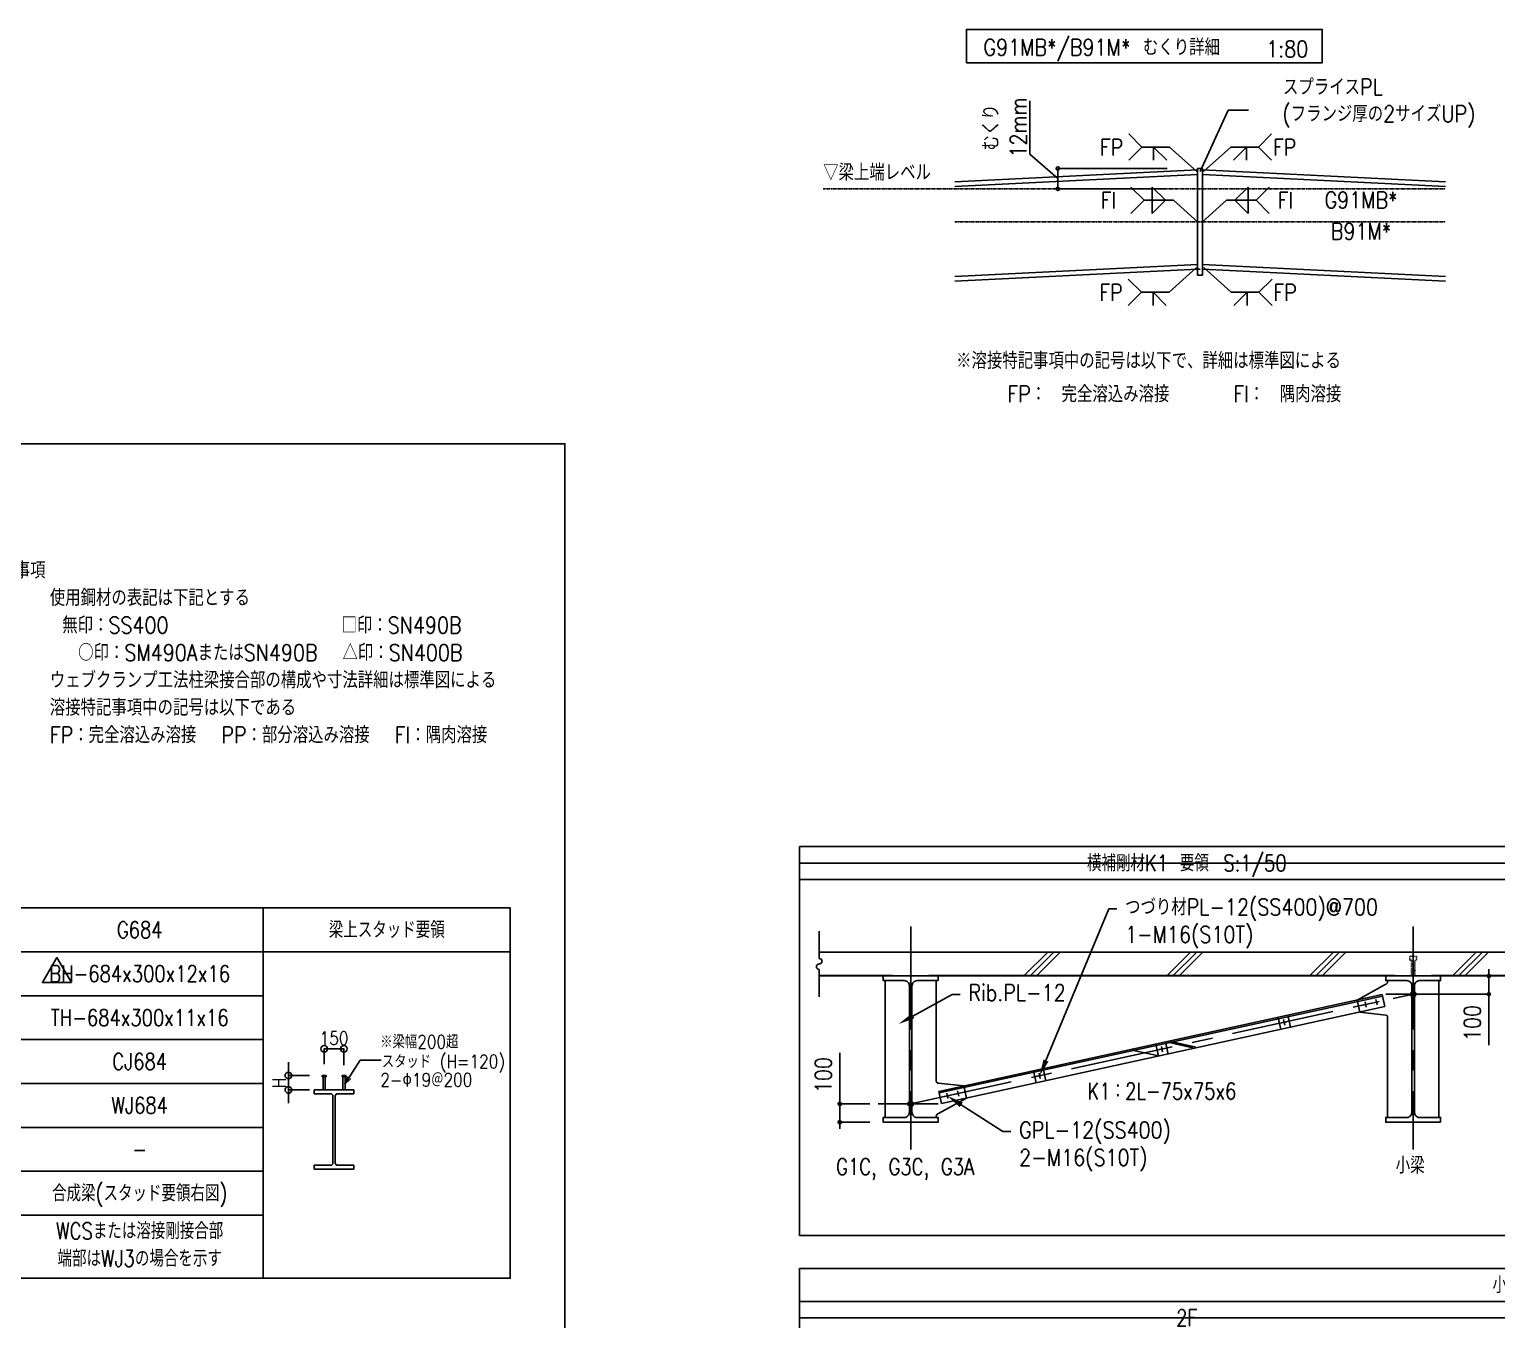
# Model space of a CAD drawing. Extents: x -668440 to 1010955, y -1678500 to 210463.
# Drawn here: x -154278 to -65177, y -600807 to -522425 of the extents above; entities that cross this region are included whole.
import ezdxf
from ezdxf import colors
from ezdxf.entities.mleader import LeaderData, LeaderLine
from ezdxf.enums import TextEntityAlignment as Align
from ezdxf.math import Vec2, Vec3

# ---------------------------------------------------------------- set-up
doc = ezdxf.new("R2010")
doc.units = 0
doc.header["$MEASUREMENT"] = 0
for name, pattern in [('CENTER', [2, 1.25, -0.25, 0.25, -0.25]), ('DASHED2', [0.375, 0.25, -0.125]), ('DOT', [1.6, 0.4, -0.8, 0.4])]:
    doc.linetypes.add(name, pattern=pattern)
doc.layers.get('0').update_dxf_attribs({"color": 3, "linetype": 'CONTINUOUS'})
doc.layers.get('Defpoints').update_dxf_attribs({"color": 251, "linetype": 'CONTINUOUS'})
doc.layers.add('00_ADDL', color=253, linetype='CONTINUOUS', plot=False)
for name, color, linetype in [('RC床', 7, 'CONTINUOUS'), ('Sプレート', 1, 'CONTINUOUS'), ('Sプレート文字', 1, 'CONTINUOUS'), ('Sボルト', 2, 'CONTINUOUS'), ('S二次部材', 6, 'CONTINUOUS'), ('S二次部材文字', 6, 'CONTINUOUS'), ('S大梁', 4, 'CONTINUOUS'), ('S大梁文字', 4, 'CONTINUOUS'), ('s小梁', 7, 'CONTINUOUS'), ('s小梁文字', 7, 'CONTINUOUS'), ('寸法', 3, 'CONTINUOUS'), ('注記', 3, 'CONTINUOUS'), ('罫線', 7, 'CONTINUOUS'), ('通り芯', 3, 'CENTER')]:
    doc.layers.add(name, color=color, linetype=linetype)
doc.styles.add('DRACAD', font='txt', dxfattribs={"width": 0.85, "bigfont": 'extfont2'})
doc.dimstyles.new('MYDIM', dxfattribs={"dimtxt": 120, "dimasz": 20, "dimexe": 1.25, "dimexo": 50, "dimgap": 50, "dimtad": 1, "dimdec": 4, "dimdsep": 46, "dimtxsty": 'DRACAD', "dimblk": 'ORIGIN', "dimcen": 2.5, "dimadec": 0, "dimazin": 0, "dimtfac": 1, "dimtdec": 4, "dimtmove": 0, "dimatfit": 3, "dimfxl": 1, "dimtolj": 1, "dimtzin": 0, "dimarcsym": 0})

# ---------------------------------------------------------------- blocks, each defined once
blk = doc.blocks.new('_ORIGIN')
at = {"color": 0, "linetype": 'ByBlock', "lineweight": -2}
blk.add_line((0, 0), (-1, 0), dxfattribs=at)
blk.add_circle((0, 0), 0.5, dxfattribs=at)
blk = doc.blocks.new('*D10488')
at = {"layer": 'Defpoints', "color": 0}
for p in [(75, 912), (-75, 746), (75, 739)]:
    blk.add_point(p, dxfattribs=at)
at = {"layer": '寸法', "color": 0, "lineweight": -2}
for p, q in [((-75, 796), (-75, 914)), ((-25, 912), (25, 912)), ((75, 789), (75, 914))]:
    blk.add_line(p, q, dxfattribs=at)
at = {"layer": '寸法', "color": 0, "linetype": 'ByBlock', "lineweight": -2, "xscale": 50, "yscale": 50, "zscale": 50, "rotation": 180}
blk.add_blockref('_ORIGIN', (-75, 912), dxfattribs=at)
at = {"layer": '寸法', "color": 0, "linetype": 'ByBlock', "lineweight": -2, "xscale": 50, "yscale": 50, "zscale": 50}
blk.add_blockref('_ORIGIN', (75, 912), dxfattribs=at)
at = {"layer": '寸法', "color": 0, "insert": (0, 994), "char_height": 100, "attachment_point": 5, "style": 'DRACAD'}
blk.add_mtext('\\A1;150', dxfattribs=at)
blk = doc.blocks.new('*D10489')
at = {"layer": 'Defpoints', "color": 0}
for p in [(-137, 710), (-347, 600), (-137, 600)]:
    blk.add_point(p, dxfattribs=at)
at = {"layer": '寸法', "color": 0, "lineweight": -2}
for p, q in [((-347, 760), (-347, 810)), ((-187, 710), (-348, 710)), ((-347, 710), (-347, 600)), ((-187, 600), (-348, 600)), ((-347, 550), (-347, 500))]:
    blk.add_line(p, q, dxfattribs=at)
at = {"layer": '寸法', "color": 0, "linetype": 'ByBlock', "lineweight": -2, "xscale": 50, "yscale": 50, "zscale": 50}
for p, rotation in [((-347, 710), 269.9999999999999), ((-347, 600), 89.99999999999991)]:
    blk.add_blockref('_ORIGIN', p, dxfattribs=dict(at, rotation=rotation))
at = {"layer": '寸法', "color": 0, "insert": (-417, 655), "char_height": 100, "attachment_point": 5, "rotation": 90, "style": 'DRACAD'}
blk.add_mtext('\\A1;H', dxfattribs=at)
blk = doc.blocks.new('*D10459')
at = {"color": 0, "lineweight": -2}
for p, q in [((1926, -2172), (1926, -3789)), ((1926, -3789), (2770, -4534)), ((6094, -4223), (2770, -4223)), ((2770, -4323), (2770, -4745)), ((6094, -4845), (2770, -4845))]:
    blk.add_line(p, q, dxfattribs=at)
at = {"layer": 'Defpoints', "color": 0}
for p in [(7094, -4223), (2770, -4845), (7094, -4845)]:
    blk.add_point(p, dxfattribs=at)
at = {"color": 0, "linetype": 'ByBlock', "lineweight": -2, "xscale": 100, "yscale": 100, "zscale": 100}
for p, rotation in [((2770, -4223), 90), ((2770, -4845), 270)]:
    blk.add_blockref('_ORIGIN', p, dxfattribs=dict(at, rotation=rotation))
at = {"color": 0, "insert": (1159, -2981), "char_height": 500, "attachment_point": 5, "rotation": 90, "style": 'DRACAD'}
blk.add_mtext('\\A1;むくり\\P12mm', dxfattribs=at)
blk = doc.blocks.new('*D10560')
at = {"layer": 'Defpoints', "color": 0}
for p in [(54517, -1633141.9), (54419.8, -1633253.1), (54525, -1633253.1)]:
    blk.add_point(p, dxfattribs=at)
at = {"layer": '寸法', "color": 0, "lineweight": -2}
for p, q in [((54525, -1633121.9), (54525, -1633101.9)), ((54525, -1633141.9), (54525, -1633253.1)), ((54567, -1633141.9), (54526.2, -1633141.9)), ((54469.8, -1633253.1), (54526.2, -1633253.1)), ((54525, -1633273.1), (54525, -1633563.1))]:
    blk.add_line(p, q, dxfattribs=at)
at = {"layer": '寸法', "color": 0, "linetype": 'ByBlock', "lineweight": -2, "xscale": 20, "yscale": 20, "zscale": 20}
for p, rotation in [((54525, -1633141.9), 270), ((54525, -1633253.1), 90)]:
    blk.add_blockref('_ORIGIN', p, dxfattribs=dict(at, rotation=rotation))
at = {"layer": '寸法', "color": 0, "insert": (54425, -1633428.1), "char_height": 100, "attachment_point": 5, "rotation": 90, "style": 'DRACAD'}
blk.add_mtext('\\A1;100', dxfattribs=at)
blk = doc.blocks.new('*D10561')
at = {"layer": 'Defpoints', "color": 0}
for p in [(50583.6, -1633919.7), (50817, -1633919.7), (50817, -1634030.8)]:
    blk.add_point(p, dxfattribs=at)
at = {"layer": '寸法', "color": 0, "lineweight": -2}
for p, q in [((50583.6, -1633899.7), (50583.6, -1633609.7)), ((50767, -1633919.7), (50582.4, -1633919.7)), ((50583.6, -1634030.8), (50583.6, -1633919.7)), ((50767, -1634030.8), (50582.4, -1634030.8)), ((50583.6, -1634050.8), (50583.6, -1634070.8))]:
    blk.add_line(p, q, dxfattribs=at)
at = {"layer": '寸法', "color": 0, "linetype": 'ByBlock', "lineweight": -2, "xscale": 20, "yscale": 20, "zscale": 20}
for p, rotation in [((50583.6, -1633919.7), 270), ((50583.6, -1634030.8), 90)]:
    blk.add_blockref('_ORIGIN', p, dxfattribs=dict(at, rotation=rotation))
at = {"layer": '寸法', "color": 0, "insert": (50483.6, -1633744.7), "char_height": 100, "attachment_point": 5, "rotation": 90, "style": 'DRACAD'}
blk.add_mtext('\\A1;100', dxfattribs=at)
blk = doc.blocks.new('剛大梁スタッド梁幅200超')
at = {"layer": 'S二次部材'}
for p, q in [((-87.76795, 709.99598), (-89.5, 708.99598)), ((-89.5, 708.99598), (-89.5, 700.99598)), ((-89.5, 700.99598), (-87.76795, 699.99598)), ((-62.23206, 709.99598), (-87.76795, 709.99598)), ((-87.76795, 699.99598), (-62.23206, 699.99598)), ((-83, 600), (-83, 696.99598)), ((-67, 600), (-67, 696.99598)), ((-60.5, 708.99598), (-62.23206, 709.99598)), ((-62.23206, 699.99598), (-60.5, 700.99598)), ((-60.5, 700.99598), (-60.5, 708.99598)), ((60.5, 708.99598), (62.23205, 709.99598)), ((60.5, 700.99598), (60.5, 708.99598)), ((62.23205, 699.99598), (60.5, 700.99598)), ((62.23205, 709.99598), (87.76794, 709.99598)), ((87.76794, 699.99598), (62.23205, 699.99598)), ((67, 600), (67, 696.99598)), ((83, 600), (83, 696.99598)), ((87.76794, 709.99598), (89.5, 708.99598)), ((89.5, 700.99598), (87.76794, 699.99598)), ((89.5, 708.99598), (89.5, 700.99598))]:
    blk.add_line(p, q, dxfattribs=at)
for centre, start, end in [((-86, 696.99598), 0, 90), ((-64, 696.99598), 90, 180), ((64, 696.99598), 0, 90), ((86, 696.99598), 90, 180)]:
    blk.add_arc(centre, 3, start, end, dxfattribs=at)
at = {"layer": 'S二次部材文字'}
for p, q in [((82.66171, 644.26407), (198.72016, 827.22883)), ((198.72016, 827.22883), (356.63736, 827.20586)), ((82.66171, 644.26407), (101.2245, 703.54215)), ((82.66171, 644.26407), (128.3766, 686.319))]:
    blk.add_line(p, q, dxfattribs=at)
at = {"layer": 'S大梁'}
blk.add_lwpolyline([(-150, 600), (-150, 572), (-27, 572, -0.4142135624), (-9, 554), (-9, 46, -0.4142135624), (-27, 28), (-150, 28), (-150, 0), (150, 0), (150, 28), (27, 28, -0.4142135624), (9, 46), (9, 554, -0.4142135624), (27, 572), (150, 572), (150, 600)], format="xyb", close=True, dxfattribs=at)
at = {"layer": 'S二次部材文字', "char_height": 100, "attachment_point": 1, "style": 'DRACAD'}
for s, insert, width in [('スタッド', (362.63736, 866.20586), 399.240375), ('(H=120)', (802.04361, 866.20586), 514.683375)]:
    blk.add_mtext(s, dxfattribs=dict(at, insert=insert, width=width))
at = {"layer": '注記', "char_height": 100, "attachment_point": 1, "style": 'DRACAD'}
for s, insert in [('※梁幅200超', (350.84396, 1016.05215)), ('2-Φ19＠200', (350.84396, 726.51078))]:
    blk.add_mtext(s, dxfattribs=dict(at, insert=insert))
at = {"layer": '寸法'}
dim = blk.add_linear_dim(base=(75, 912.29962), p1=(-75, 745.98158), p2=(75, 738.85045), dimstyle='MYDIM', override={"dimtxt": 100, "dimasz": 50, "dimexo": 50, "dimgap": 20, "dimtad": 1, "dimjust": 0, "dimtmove": 2}, dxfattribs=at)
dim.commit()
dim.dimension.update_dxf_attribs({"geometry": '*D10488', "text_midpoint": (0, 993.54962)})
dim = blk.add_linear_dim(base=(-347.10551, 600), p1=(-137.10551, 709.99598), p2=(-137.10551, 600), angle=90, text='H', dimstyle='MYDIM', override={"dimtxt": 100, "dimasz": 50, "dimexo": 50, "dimgap": 20, "dimtad": 1, "dimjust": 0, "dimtmove": 2}, dxfattribs=at)
dim.commit()
dim.dimension.update_dxf_attribs({"geometry": '*D10489', "text_midpoint": (-417.10551, 654.99799)})
blk = doc.blocks.new('梁リスト')
for p, q in [((-244414.54184, -323064.78105), (-154414.54184, -323064.78105)), ((-154414.54184, -323064.78105, 5783.885), (-154414.54184, -342898.11439, 5783.885)), ((-244414.54184, -325731.44772), (-154414.54184, -325731.44772)), ((-239414.54184, -328398.11439), (-154414.54184, -328398.11439, 14046.57786)), ((-239414.54184, -331064.78105), (-154414.54184, -331064.78105)), ((-237081.12164, -333731.44772), (-154414.54184, -333731.44772)), ((-237081.12164, -336398.11439), (-154414.54184, -336398.11439)), ((-244414.54184, -339064.78105), (-154414.54184, -339064.78105)), ((-184414.54184, -341731.44772), (-154414.54184, -341731.44772)), ((-184414.54184, -345564.78105), (-154414.54184, -345564.78105))]:
    blk.add_line(p, q)
for points in [[(-154414.54184, -345564.78105), (-139414.54184, -345564.78105), (-139414.54184, -323064.78105), (-154414.54184, -323064.78105)], [(-154414.54184, -323064.78105), (-139414.54184, -323064.78105), (-139414.54184, -325731.44772), (-154414.54184, -325731.44772)], [(-166061.60962, -327603.2199), (-166940.51472, -326080.9116), (-167819.41983, -327603.2199)]]:
    blk.add_lwpolyline(points, close=True)
at = {"layer": '00_ADDL'}
blk.add_lwpolyline([(-246000, -294873.71862), (-136094.25075, -294873.71862), (-136094.25075, -427373.71862), (-246000, -427373.71862)], close=True, dxfattribs=at)
at = {"xscale": 8, "yscale": 8, "zscale": 8}
blk.add_blockref('剛大梁スタッド梁幅200超', (-150112.94493, -338926.62002), dxfattribs=at)
at = {"style": 'DRACAD', "width": 0.8}
for s, p in [('G684', (-161914.54184, -324398.11439)), ('梁上スタッド要領', (-146914.54184, -324398.11439)), ('BH-684x300x12x16', (-161914.54184, -327064.78105, 40487.195)), ('TH-684x300x11x16', (-161914.54184, -329731.44772, 46271.08)), ('CJ684', (-161914.54184, -332398.11439, 40487.195)), ('WJ684', (-161914.54184, -335064.78105, 40487.195)), ('-', (-161914.54184, -337731.44772, 34703.31)), ('合成梁(スタッド要領右図)', (-161914.54184, -340398.11439, 34703.31)), ('WCSまたは溶接剛接合部', (-161914.54184, -342685.70129)), ('端部はWJ3の場合を示す', (-161914.54184, -344359.09477))]:
    blk.add_text(s, height=1000, dxfattribs=at).set_placement(p, align=Align.MIDDLE_CENTER)
at = {"layer": '注記', "insert": (-171374.39687, -302058.59807), "char_height": 1000, "attachment_point": 1, "style": 'DRACAD'}
blk.add_mtext('共通事項\\P\\pxi-3,l4t4;1.^I使用鋼材の表記は下記とする\\P^I 無印：SS400   \u3000\u3000\u3000\u3000\u3000\u3000\u3000\u3000 □印：SN490B  \\P     \u3000○印：SM490AまたはSN490B  △印：SN400B\\P2.^Iウェブクランプ工法柱梁接合部の構成や寸法詳細は標準図による\\P3.^I溶接特記事項中の記号は以下である\\P^IFP：完全溶込み溶接  PP：部分溶込み溶接  FI：隅肉溶接\\P\\pi*,l*,t;', dxfattribs=at)
blk = doc.blocks.new('むくり要領')
for p, q in [((4924.50584, -3176.22495), (5324.50584, -3576.22495)), ((9263.01784, -3176.22495), (8863.01784, -3576.22495)), ((4924.50584, -3976.22495), (5324.50584, -3576.22495)), ((5680.95327, -3976.22495), (5680.95327, -3576.22495)), ((5680.95327, -3976.22495), (5680.95327, -3576.22495)), ((5680.95327, -3576.22495), (6080.95327, -3976.22495)), ((8506.57042, -3576.22495), (8106.57042, -3976.22495)), ((8506.57042, -3976.22495), (8506.57042, -3576.22495)), ((8506.57042, -3976.22495), (8506.57042, -3576.22495)), ((9263.01784, -3976.22495), (8863.01784, -3576.22495)), ((-351.42615, -4630.35856), (7018.76184, -4270.58512)), ((-351.42615, -4773.67537), (7018.76184, -4410.58624)), ((7018.76184, -7465.85174), (7018.76184, -4223.25065)), ((7018.76184, -4223.25065), (7168.76184, -4223.25065)), ((7168.76184, -7465.85174), (7168.76184, -4223.25065)), ((14538.94983, -4630.35856), (7168.76184, -4270.58512)), ((14538.94983, -4773.67537), (7168.76184, -4410.58624)), ((4993.08178, -4790.81811), (5393.08178, -5190.81811)), ((5639.39118, -4790.81811), (6039.39118, -5190.81811)), ((5639.39118, -5190.81811), (5639.39118, -4790.81811)), ((5639.39118, -5190.81811), (5639.39118, -4790.81811)), ((8548.13251, -4790.81811), (8148.13251, -5190.81811)), ((8548.13251, -5190.81811), (8548.13251, -4790.81811)), ((8548.13251, -5190.81811), (8548.13251, -4790.81811)), ((9194.44191, -4790.81811), (8794.44191, -5190.81811)), ((4993.08178, -5590.81811), (5393.08178, -5190.81811)), ((5639.39118, -5190.81811), (5639.39118, -5590.81811)), ((5639.39118, -5190.81811), (5639.39118, -5590.81811)), ((5639.39118, -5590.81811), (6039.39118, -5190.81811)), ((8548.13251, -5590.81811), (8148.13251, -5190.81811)), ((8548.13251, -5190.81811), (8548.13251, -5590.81811)), ((8548.13251, -5190.81811), (8548.13251, -5590.81811)), ((9194.44191, -5590.81811), (8794.44191, -5190.81811)), ((-351.42615, -7502.78844), (7018.76184, -7143.015)), ((-351.42615, -7646.10525), (7018.76184, -7283.01612)), ((7093.76184, -7283.01612), (7018.76184, -7283.01612)), ((7018.76184, -7465.85174), (7168.76184, -7465.85174)), ((14538.94983, -7502.78844), (7168.76184, -7143.015)), ((14538.94983, -7646.10525), (7168.76184, -7283.01612)), ((4910.02889, -7584.37065), (5310.02889, -7984.37065)), ((4910.02889, -8384.37065), (5310.02889, -7984.37065)), ((5666.47632, -8384.37065), (5666.47632, -7984.37065)), ((5666.47632, -8384.37065), (5666.47632, -7984.37065)), ((5666.47632, -7984.37065), (6066.47632, -8384.37065)), ((8521.04737, -7984.37065), (8121.04737, -8384.37065)), ((8521.04737, -8384.37065), (8521.04737, -7984.37065)), ((8521.04737, -8384.37065), (8521.04737, -7984.37065)), ((9277.49479, -7584.37065), (8877.49479, -7984.37065)), ((9277.49479, -8384.37065), (8877.49479, -7984.37065))]:
    blk.add_line(p, q)
for points in [[(0, -1013.04), (10800.92858, -1013.04), (10800.92858, 0), (0, 0), (0, -1013.04)], [(7093.76184, -4322.37352), (7093.76184, -4322.37352), (7946.73097, -2458.28169), (8565.56318, -2458.28169)], [(6990.4953, -4316.99772), (6990.4953, -4316.99772), (6163.71792, -3576.22495), (5324.50584, -3576.22495)], [(7197.02838, -4316.99772), (7197.02838, -4316.99772), (8023.80577, -3576.22495), (8863.01784, -3576.22495)], [(7018.76184, -5844.5512), (7018.76184, -5844.5512), (6289.12954, -5190.81811), (5393.08178, -5190.81811)], [(7168.76184, -5844.5512), (7168.76184, -5844.5512), (7898.39414, -5190.81811), (8794.44191, -5190.81811)], [(6976.01835, -7243.59789), (6976.01835, -7243.59789), (6149.24097, -7984.37065), (5310.02889, -7984.37065)], [(7211.50533, -7243.59789), (7211.50533, -7243.59789), (8038.28272, -7984.37065), (8877.49479, -7984.37065)]]:
    blk.add_lwpolyline(points)
at = {"layer": '通り芯'}
for p, q in [((-4351.42615, -4844.5512), (14538.94983, -4844.5512)), ((-351.42615, -5844.5512), (14538.94983, -5844.5512))]:
    blk.add_line(p, q, dxfattribs=at)
at = {"style": 'DRACAD', "width": 0.85}
for s, p in [('G91MB*/B91M* むくり詳細', (516.68538, -795.234)), ('1:80', (9099.92953, -847.8)), ('※溶接特記事項中の記号は以下で、詳細は標準図による', (-316.36516, -10314.22028)), ('FP：\u3000完全溶込み溶接', (1242.13968, -11327.26028)), ('FI：\u3000隅肉溶接', (8099.93634, -11327.26028))]:
    blk.add_text(s, height=500, dxfattribs=at).set_placement(p)
for s, p in [('スプライスPL', (11125.35773, -2154.17604)), ('(フランジ厚の2サイズUP)', (12522.93323, -2965.57465)), ('G91MB*', (11982.65473, -5583.799)), ('B91M*', (11982.65473, -6532.21856))]:
    blk.add_text(s, height=500, dxfattribs=at).set_placement(p, align=Align.BOTTOM_CENTER)
for s, p in [('FP', (4049.83746, -3585.30585)), ('FP', (9304.35289, -3585.30585)), ('FI', (4072.09641, -5190.81811)), ('FI', (9448.76061, -5190.81811)), ('FP', (4035.36051, -7993.45156)), ('FP', (9318.82984, -7993.45156))]:
    blk.add_text(s, height=500, dxfattribs=at).set_placement(p, align=Align.MIDDLE_LEFT)
blk.add_text('▽梁上端レベル', height=500, dxfattribs=at).set_placement((-4351.42615, -4744.5512), align=Align.BOTTOM_LEFT)
dim = blk.add_linear_dim(base=(2770.17655, -4844.5512), p1=(7093.76184, -4223.25065), p2=(7093.76184, -4844.5512), angle=90, text='むくり\\P12mm', dimstyle='MYDIM', override={"dimtxt": 500, "dimasz": 100, "dimexe": 0, "dimexo": 1000, "dimgap": 100, "dimtxsty": 'DRACAD', "dimtmove": 1})
dim.commit()
dim.dimension.update_dxf_attribs({"geometry": '*D10459', "text_midpoint": (1925.92839, -3688.86648), "dimtype": 128})
blk = doc.blocks.new('横補剛材詳細図')
at = {"linetype": 'DOT'}
for points in [[(54055.97895, -1633046.94349), (54045.47895, -1633046.94349), (54045.47895, -1633021.94349), (54085.47895, -1633021.94349), (54085.47895, -1633046.94349), (54074.97895, -1633046.94349)], [(54074.97895, -1633021.94349), (54055.97895, -1633021.94349)], [(54055.97895, -1633046.94349), (54055.97895, -1633141.94349), (54074.97895, -1633141.94349), (54074.97895, -1633046.94349)]]:
    blk.add_lwpolyline(points, dxfattribs=at)
at = {"layer": 'Defpoints'}
for p, q in [((50339.66919, -1632456.91284), (55042.51897, -1632456.91284)), ((50339.66919, -1635219.48282), (55042.51897, -1635219.48282))]:
    blk.add_line(p, q, dxfattribs=at)
at = {"layer": 'RC床'}
for p, q in [((50458.64135, -1633036.38793), (50458.64135, -1632869.72127)), ((50458.64135, -1632997.49905), (54903.08579, -1632997.49905)), ((51846.3245, -1632997.49905), (51701.88006, -1633141.94349)), ((51884.03687, -1632997.49905), (51739.59242, -1633141.94349)), ((51921.74923, -1632997.49905), (51777.30478, -1633141.94349)), ((52713.70882, -1632997.49905), (52569.26438, -1633141.94349)), ((52751.42118, -1632997.49905), (52606.97674, -1633141.94349)), ((52789.13355, -1632997.49905), (52644.6891, -1633141.94349)), ((53581.09314, -1632997.49905), (53436.6487, -1633141.94349)), ((53618.8055, -1632997.49905), (53474.36106, -1633141.94349)), ((53656.51786, -1632997.49905), (53512.07342, -1633141.94349)), ((54448.47746, -1632997.49905), (54304.03302, -1633141.94349)), ((54486.18982, -1632997.49905), (54341.74538, -1633141.94349)), ((54523.90218, -1632997.49905), (54379.45774, -1633141.94349)), ((50458.64135, -1633103.0546), (50458.64135, -1633269.72127)), ((50903.08579, -1633140.61016), (50458.64135, -1633140.61016)), ((50903.08579, -1633141.94349), (50458.64135, -1633141.94349)), ((51125.30801, -1633140.61016), (53954.36784, -1633140.61016)), ((51125.30801, -1633141.94349), (53954.36784, -1633141.94349)), ((54176.59006, -1633140.61016), (54875.30801, -1633140.61016)), ((54176.59006, -1633141.94349), (54875.30801, -1633141.94349))]:
    blk.add_line(p, q, dxfattribs=at)
for centre, start, end in [((50458.64135, -1633053.0546), 270, 90), ((50458.64135, -1633086.38793), 90, 270)]:
    blk.add_arc(centre, 16.66667, start, end, dxfattribs=at)
at = {"layer": 'Sプレート'}
for p, q in [((50858.64135, -1633170.83238), (50858.64135, -1634001.94349)), ((51169.75246, -1633170.83238), (51169.75246, -1633781.88388)), ((53725.87148, -1633288.86992), (53896.28662, -1633193.93869)), ((53909.9234, -1633177.54974), (53909.9234, -1633170.83238)), ((54221.03451, -1634001.94349), (54221.03451, -1633170.83238)), ((53741.88038, -1633362.14144), (53898.81229, -1633379.78088)), ((53909.9234, -1634001.94349), (53909.9234, -1633390.89199)), ((51337.79547, -1633810.63443), (51180.86357, -1633792.99499)), ((51353.80437, -1633883.90595), (51183.38923, -1633978.83718)), ((51169.75246, -1633995.22612), (51169.75246, -1634001.94349))]:
    blk.add_line(p, q, dxfattribs=at)
at = {"layer": 'Sプレート', "linetype": 'DASHED2', "ltscale": 1000}
for p, q in [((53725.87148, -1633288.86992), (53741.88038, -1633362.14144)), ((53261.01847, -1633467.20371), (53245.00956, -1633393.93219)), ((53319.63568, -1633454.39659), (53303.62678, -1633381.12507)), ((52518.53377, -1633629.42725), (52502.52487, -1633556.15574)), ((52577.15098, -1633616.62013), (52561.14208, -1633543.34862)), ((51776.04908, -1633791.6508), (51760.04018, -1633718.37928)), ((51834.66629, -1633778.84368), (51818.65739, -1633705.57216)), ((51353.80437, -1633883.90595), (51337.79547, -1633810.63443))]:
    blk.add_line(p, q, dxfattribs=at)
at = {"layer": 'Sプレート'}
for centre, radius, start, end in [((53893.25673, -1633177.54974), 16.66667, 280.474234827, 0), ((53898.81229, -1633390.89199), 11.11111, 0, 90), ((51180.86357, -1633781.88388), 11.11111, 180, 270), ((51186.41912, -1633995.22612), 16.66667, 100.474234828, 180)]:
    blk.add_arc(centre, radius, start, end, dxfattribs=at)
at = {"layer": 'Sボルト'}
for p, q in [((53773.73856, -1633299.73637), (53780.85362, -1633332.30148)), ((53858.70889, -1633298.23125), (53826.14377, -1633305.34632)), ((53838.86879, -1633285.50623), (53845.98386, -1633318.07135)), ((53793.57865, -1633312.46139), (53761.01353, -1633319.57646)), ((53266.04006, -1633427.72192), (53298.60518, -1633420.60685)), ((53285.88016, -1633440.44695), (53278.76509, -1633407.88183)), ((52543.39546, -1633602.67049), (52536.28039, -1633570.10538)), ((52523.55537, -1633589.94547), (52556.12049, -1633582.8304)), ((51781.07067, -1633752.16902), (51813.63579, -1633745.05395)), ((51800.91077, -1633764.89404), (51793.7957, -1633732.32892)), ((51305.9373, -1633873.0395), (51298.82223, -1633840.47439)), ((51220.96697, -1633874.54461), (51253.53209, -1633867.42955)), ((51240.80706, -1633887.26964), (51233.69199, -1633854.70452)), ((51286.0972, -1633860.31448), (51318.66232, -1633853.19941))]:
    blk.add_line(p, q, dxfattribs=at)
at = {"layer": 'S二次部材'}
for p, q in [((53877.84203, -1633255.66627), (51185.82492, -1633843.83808)), ((53879.7631, -1633264.45886), (51187.74599, -1633852.63066)), ((53893.85094, -1633328.93779), (53877.84203, -1633255.66627)), ((51201.83382, -1633917.1096), (53893.85094, -1633328.93779)), ((51185.82492, -1633843.83808), (51201.83382, -1633917.1096))]:
    blk.add_line(p, q, dxfattribs=at)
at = {"layer": 'S二次部材', "linetype": 'DASHED2', "ltscale": 1000}
for p, q in [((52575.62531, -1633545.30216), (52727.88434, -1633578.56884)), ((52593.84434, -1633541.32154), (52746.10337, -1633574.58822)), ((52359.59967, -1633592.50104), (52511.8587, -1633625.76772))]:
    blk.add_line(p, q, dxfattribs=at)
at = {"layer": 'S大梁'}
blk.add_lwpolyline([(50847.53023, -1633141.94349), (51180.86357, -1633141.94349), (51180.86357, -1633170.83238), (51053.08579, -1633170.83238, 0.4142135624), (51021.97468, -1633201.94349), (51021.97468, -1633970.83238, 0.4142135624), (51053.08579, -1634001.94349), (51180.86357, -1634001.94349), (51180.86357, -1634030.83238), (50847.53023, -1634030.83238), (50847.53023, -1634001.94349), (50975.30801, -1634001.94349, 0.4142135624), (51006.41912, -1633970.83238), (51006.41912, -1633201.94349, 0.4142135624), (50975.30801, -1633170.83238), (50847.53023, -1633170.83238)], format="xyb", close=True, dxfattribs=at)
at = {"layer": 's小梁'}
blk.add_lwpolyline([(54232.14562, -1634030.83238), (53898.81229, -1634030.83238), (53898.81229, -1634001.94349), (54026.59006, -1634001.94349, 0.4142135624), (54057.70117, -1633970.83238), (54057.70117, -1633201.94349, 0.4142135624), (54026.59006, -1633170.83238), (53898.81229, -1633170.83238), (53898.81229, -1633141.94349), (54232.14562, -1633141.94349), (54232.14562, -1633170.83238), (54104.36784, -1633170.83238, 0.4142135624), (54073.25673, -1633201.94349), (54073.25673, -1633970.83238, 0.4142135624), (54104.36784, -1634001.94349), (54232.14562, -1634001.94349)], format="xyb", close=True, dxfattribs=at)
at = {"layer": '寸法'}
blk.add_line((53940.55068, -1633253.0546), (54524.95622, -1633253.0546), dxfattribs=at)
at = {"layer": '罫線'}
for points in [[(50339.66919, -1632556.91284), (55042.51897, -1632556.91284), (55042.51897, -1632356.91284), (50339.66919, -1632356.91284)], [(50339.66919, -1632556.91284), (55042.51897, -1632556.91284), (55042.51897, -1634719.48282), (50339.66919, -1634719.48282)], [(50339.66919, -1635119.48282), (59945.36875, -1635119.48282), (59945.36875, -1634919.48282), (50339.66919, -1634919.48282)], [(50339.66919, -1635319.48282), (55142.51897, -1635319.48282), (55142.51897, -1635119.48282), (50339.66919, -1635119.48282)]]:
    blk.add_lwpolyline(points, close=True, dxfattribs=at)
at = {"layer": '通り芯', "linetype": 'CENTER', "ltscale": 500}
for p, q in [((51014.1969, -1632842.53588), (51014.1969, -1634197.49905)), ((54065.47895, -1632842.53588), (54065.47895, -1634197.49905)), ((51014.1969, -1633919.72127), (54065.47895, -1633253.0546)), ((53898.81229, -1633253.0546), (54262.70117, -1633253.0546)), ((51180.86357, -1633919.72127), (50816.97468, -1633919.72127))]:
    blk.add_line(p, q, dxfattribs=at)
at = {"layer": '通り芯'}
for centre in [(54065.47895, -1633253.0546), (51014.1969, -1633919.72127)]:
    blk.add_circle(centre, 16.66667, dxfattribs=at)
at = {"layer": 'S二次部材文字', "style": 'DRACAD', "width": 0.8}
blk.add_text('K1：2L-75x75x6', height=100, dxfattribs=at).set_placement((52539.83793, -1633892.01062), align=Align.CENTER)
at = {"layer": 'S大梁文字', "style": 'DRACAD', "width": 0.8}
blk.add_text('G1C, G3C, G3A', height=100, dxfattribs=at).set_placement((50980.81597, -1634351.27932), align=Align.CENTER)
at = {"layer": 's小梁文字', "style": 'DRACAD', "width": 0.8}
blk.add_text('小梁', height=100, dxfattribs=at).set_placement((54047.26237, -1634342.6628), align=Align.CENTER)
at = {"layer": '注記', "style": 'DRACAD', "width": 0.8}
for s, p in [('横補剛材K1 要領\u3000S:1/50', (52691.09408, -1632456.91284)), ('小梁B35S詳細図\u3000S:1/50', (55142.51897, -1635019.48282)), ('2F', (52691.09408, -1635219.48282))]:
    blk.add_text(s, height=100, dxfattribs=at).set_placement(p, align=Align.MIDDLE_CENTER)
at = {"layer": '寸法'}
for base, p1, p2, angle, picture, middle in [((54524.95622, -1633253.0546), (54516.97468, -1633141.94349), (54419.75246, -1633253.0546), 90, '*D10560', (54424.95622, -1633428.0546)), ((50583.64135, -1633919.72127), (50816.97468, -1634030.83238), (50816.97468, -1633919.72127), 270, '*D10561', (50483.64135, -1633744.72127))]:
    dim = blk.add_linear_dim(base=base, p1=p1, p2=p2, angle=angle, text='100', dimstyle='MYDIM', override={"dimtxt": 100}, dxfattribs=at)
    dim.commit()
    dim.dimension.update_dxf_attribs({"geometry": picture, "text_midpoint": middle})
at = {"layer": 'Sプレート文字'}
ml = blk.add_multileader_mtext('Standard', dxfattribs=at)
ml.set_content('つづり材PL-12(SS400)@700\\P1-M16(S10T)', style='DRACAD')
ml.set_leader_properties(color=256)
ml.build(insert=Vec2(0, 0))
ml.multileader.update_dxf_attribs({"dogleg_length": 100, "arrow_head_size": 100})
ctx = ml.context
ctx.base_point, ctx.char_height, ctx.arrow_head_size, ctx.landing_gap_size, ctx.plane_origin = Vec3(52266.07187, -1632733.90499), 100, 100, 50, Vec3(75496.77633, -1022000.0968)
notes = []
notes.append((ctx, [(0, (1, 1, 0), (52216.6703, -1632733.90499), (1, 0), 49.40157, [(0, [(51797.35323, -1633748.61148)], 0, [])])]))
ctx.mtext.insert = Vec3(52316.07187, -1632673.90499)
ml = blk.add_multileader_mtext('Standard', dxfattribs=at)
ml.set_content('Rib.PL-12', style='DRACAD')
ml.set_leader_properties(color=256)
ml.build(insert=Vec2(0, 0))
ml.multileader.update_dxf_attribs({"dogleg_length": 100, "arrow_head_size": 100})
ctx = ml.context
ctx.base_point, ctx.char_height, ctx.arrow_head_size, ctx.landing_gap_size, ctx.plane_origin = Vec3(51315.31385, -1633254.14739), 100, 100, 50, Vec3(73884.04224, -1021643.32418)
notes.append((ctx, [(0, (1, 1, 0), (51265.91228, -1633254.14739), (1, 0), 49.40157, [(0, [(50940.38765, -1633434.70326)], 0, [])])]))
ctx.mtext.insert = Vec3(51365.31385, -1633194.14739)
ml = blk.add_multileader_mtext('Standard', dxfattribs=at)
ml.set_content('GPL-12(SS400)\\P2-M16(S10T)', style='DRACAD')
ml.set_leader_properties(color=256)
ml.build(insert=Vec2(0, 0))
ml.multileader.update_dxf_attribs({"dogleg_length": 100, "arrow_head_size": 100})
ctx = ml.context
ctx.base_point, ctx.char_height, ctx.arrow_head_size, ctx.landing_gap_size, ctx.plane_origin = Vec3(51622.94423, -1634088.29561), 100, 100, 50, Vec3(74936.67262, -1022122.4724)
notes.append((ctx, [(0, (1, 1, 0), (51573.54266, -1634088.29561), (1, 0), 49.40157, [(0, [(51237.24953, -1633870.98708)], 0, [])])]))
ctx.mtext.insert = Vec3(51672.94423, -1634028.29561)
for ctx, leaders in notes:
    for number, flags, end, landing, length, lines in leaders:
        leader = LeaderData()
        leader.index, (leader.has_last_leader_line, leader.has_dogleg_vector, leader.attachment_direction) = number, flags
        leader.last_leader_point, leader.dogleg_vector, leader.dogleg_length = Vec3(end), Vec3(landing), length
        for number, points, colour, breaks in lines:
            line = LeaderLine()
            line.index, line.vertices, line.color, line.breaks = number, Vec3.list(points), colors.encode_raw_color(colour), breaks
            leader.lines.append(line)
        ctx.leaders.append(leader)

msp = doc.modelspace()

# ---------------------------------------------------------------- block references
for name, p, xscale, yscale, zscale in [('むくり要領', (-97370.21987, -522425.36567), 2, 2, 2), ('横補剛材詳細図', (-610901.63483, 15751496.77155), 10, 10, 10)]:
    msp.add_blockref(name, p, dxfattribs=dict(xscale=xscale, yscale=yscale, zscale=zscale))
msp.add_blockref('梁リスト', (14339.11049, -252728.48218))

doc.saveas('drawing.dxf')
